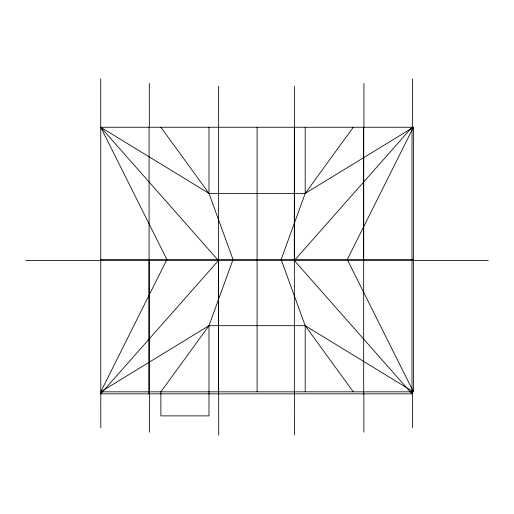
<?xml version="1.0" encoding="UTF-8"?>
<svg xmlns="http://www.w3.org/2000/svg" width="514" height="514" viewBox="0 0 514 514"><rect width="100%" height="100%" fill="white"/><g stroke="black" fill="none" stroke-linecap="round" stroke-linejoin="round"><path stroke-width="0.77" d="M149.092 260.547L149.073 393.82L149.079 127.254M218.405 393.833L218.431 260.547L100.744 127.254L413.429 127.254L413.429 391.829L100.744 391.829L166.889 259.538L100.744 127.254L208.986 193.392L305.194 193.392L413.429 127.254L347.284 259.538L413.429 391.829L305.194 325.683L208.986 325.683L100.744 391.829M218.431 260.547L100.744 393.833L412.01 393.833L294.329 260.54L294.355 127.254L294.355 393.833M294.535 434.979L294.548 393.287M294.593 127.909L294.599 86.217M363.661 260.547L363.687 127.266M363.873 432.178L363.88 393.692M363.925 127.511L363.938 83.409M412.44 427.783L412.446 391.707M412.491 127.928L412.504 79.021M208.986 325.683L208.986 415.884L160.876 415.884L160.876 391.829L208.986 325.683L233.035 259.538L208.986 193.392L160.876 127.254M353.298 127.254L305.194 193.392L281.139 259.538L305.194 325.683L353.298 391.829M294.329 260.54L412.01 127.254L412.01 393.833M100.744 259.538L413.429 259.538M100.744 260.547L412.01 260.547M25.7 260.598L101.194 260.598M412.806 260.598L488.3 260.598M363.674 127.254L363.687 393.82M305.194 127.254L305.194 193.392M305.194 325.683L305.194 391.829M257.09 127.254L257.09 391.829M218.636 86.217L218.643 127.909M218.694 393.287L218.701 434.979M218.405 127.254L218.45 393.852M208.986 127.254L208.986 193.392M149.304 83.409L149.311 127.511M149.362 393.692L149.368 432.178M100.738 79.021L100.795 427.783"/></g></svg>
